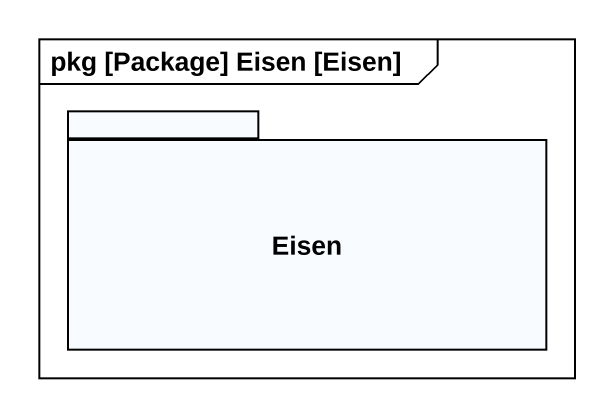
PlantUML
@startuml
mainframe pkg [Package] Eisen [Eisen]
package Eisen {
}
@enduml
